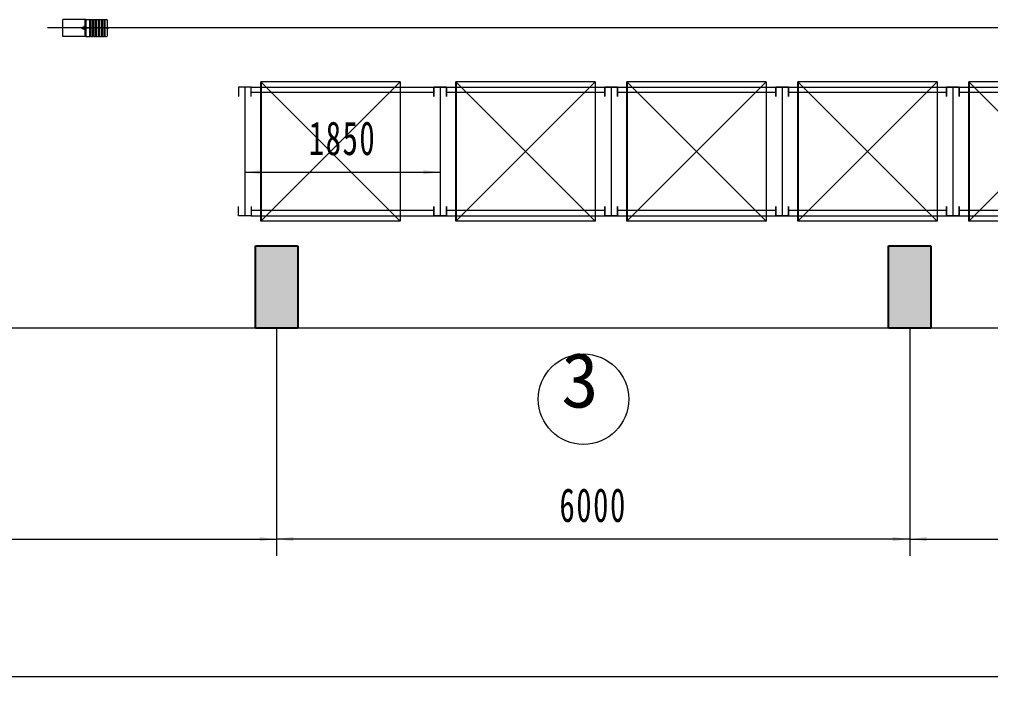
# Model space of a CAD drawing. Header units: millimetres. Extents: x -67280 to 67280, y -47520 to 47520.
# Drawn here: x -46275 to -37072, y -29434 to -23046 of the extents above; entities that cross this region are included whole.
import ezdxf

# ---------------------------------------------------------------- set-up
doc = ezdxf.new("R2010")
doc.units = ezdxf.units.MM
doc.linetypes.add('AD_LTYPE5 0 mm_1_1_1_1_1_1_1_1_1_1_1_1_1_1_1', pattern=[16, 13, -1, 1, -1])
doc.linetypes.add('点画线', pattern=[18, 12, -2, 2, -2])
doc.layers.get('0').update_dxf_attribs({"lineweight": 35})
for name, color, linetype, lineweight in [('ACADACAD05', 4, 'AD_LTYPE5 0 mm_1_1_1_1_1_1_1_1_1_1_1_1_1_1_1', 25), ('ACADloading', 57, 'Continuous', 18), ('ACADRackFrame', 5, 'Continuous', 18), ('ACAD细实线层', 3, 'Continuous', 18), ('EB0_1', 7, 'Continuous', 35), ('中心线层', 1, '点画线', 18), ('剖面线层', 6, 'Continuous', 18), ('尺寸线层', 4, 'Continuous', 18), ('标注层AM_5', 3, 'Continuous', 25), ('细实线层', 3, 'Continuous', 18)]:
    doc.layers.add(name, color=color, linetype=linetype, lineweight=lineweight)
doc.styles.add('标准', font='', dxfattribs={"width": 0.667})
doc.styles.get('标准').set_extended_font_data('宋体')
doc.dimstyles.new('标准', dxfattribs={"dimscale": 160, "dimtxt": 2, "dimasz": 1, "dimexe": 1, "dimexo": 0, "dimgap": 1, "dimtad": 1, "dimdec": 1, "dimdsep": 46, "dimtxsty": '标准', "dimblk": '_CAXARROW', "dimcen": 0, "dimdle": 2, "dimaunit": 1, "dimadec": 0, "dimazin": 2, "dimtfac": 0.707107, "dimtdec": 3, "dimtmove": 0, "dimatfit": 3, "dimfxl": 0, "dimfrac": 2, "dimtolj": 1, "dimarcsym": 0})

# ---------------------------------------------------------------- blocks, each defined once
blk = doc.blocks.new('*X4')
at = {"layer": '尺寸线层', "linetype": 'Continuous', "lineweight": 18}
for points in [[(-55838, -29273.8), (-55678, -29293.8), (-55678, -29253.8)], [(22162, -29273.8), (22002, -29293.8), (22002, -29253.8)]]:
    blk.add_hatch(color=0, dxfattribs=at).paths.add_polyline_path(points, flags=0)
at = {"layer": '尺寸线层', "color": 0}
for p, q in [((-55838, -25972.3), (-55838, -29433.8)), ((22162, -25972.3), (22162, -29433.8))]:
    blk.add_line(p, q, dxfattribs=at)
at = {"layer": '尺寸线层', "color": 0, "linetype": 'Continuous', "lineweight": 18}
blk.add_line((22162, -29273.8), (-55838, -29273.8), dxfattribs=at)
at = {"layer": '尺寸线层', "color": 0, "insert": (-16838, -28953.8), "char_height": 320, "width": 1570.444, "attachment_point": 5, "line_spacing_factor": 1.15057, "style": '标准'}
blk.add_mtext('\\T1.1;78200', dxfattribs=at)
blk = doc.blocks.new('_CAXARROW')
blk.add_hatch(color=0).paths.add_polyline_path([(0, 0), (-1, 0.125), (-1, -0.125)], flags=0)
blk = doc.blocks.new('*X123')
at = {"layer": 'ACADloading', "color": 3, "linetype": 'Continuous', "lineweight": 18}
for p, q in [((1320, 0), (0, 0)), ((0, 0), (0, -1320)), ((0, 0), (0, -1320)), ((0, 0), (0, -1320)), ((0, 0), (0, -1320)), ((0, -1320), (0, 0)), ((0, -1320), (0, 0)), ((0, -1320), (0, 0)), ((0, -1320.1), (1320, 0)), ((1320, -1320), (0, 0)), ((1320, 0), (40, 0)), ((1320, 0), (40, 0)), ((1320, 0), (40, 0)), ((1320, 0), (1320, -1320)), ((1320, 0), (1320, -1320)), ((1320, 0), (1320, -1320)), ((1320, 0), (1320, -1320)), ((1320, 0), (1320, -1320)), ((1320, 0), (1320, -1320)), ((1320, 0), (1320, -1320)), ((0, -820), (0, -1280)), ((0, -820), (0, -1280)), ((1320, -1320), (0, -1320.1)), ((1280, -1320), (40, -1320)), ((1280, -1320), (40, -1320)), ((1280, -1320), (40, -1320))]:
    blk.add_line(p, q, dxfattribs=at)
at = {"layer": 'ACADloading', "color": 3, "linetype": 'Continuous', "lineweight": 25}
blk.add_line((0, 0), (0, -1320), dxfattribs=at)
blk = doc.blocks.new('*X132')
at = {"layer": '尺寸线层', "linetype": 'Continuous', "lineweight": 18}
for points in [[(-44138, -24494), (-43978, -24474), (-43978, -24514)], [(-42288, -24494), (-42448, -24474), (-42448, -24514)]]:
    blk.add_hatch(color=0, dxfattribs=at).paths.add_polyline_path(points, flags=0)
at = {"layer": '尺寸线层', "color": 0}
for p, q in [((-44138, -24280.2), (-44138, -24654)), ((-42288, -24394.2), (-42288, -24654))]:
    blk.add_line(p, q, dxfattribs=at)
at = {"layer": '尺寸线层', "color": 0, "linetype": 'Continuous', "lineweight": 18}
blk.add_line((-44138, -24494), (-42288, -24494), dxfattribs=at)
at = {"layer": '尺寸线层', "color": 0, "insert": (-43213, -24174), "char_height": 320, "width": 1205.699, "attachment_point": 5, "line_spacing_factor": 1.15057, "style": '标准'}
blk.add_mtext('\\T1.1;1850', dxfattribs=at)
blk = doc.blocks.new('*X178')
at = {"layer": 'ACADloading', "color": 3, "linetype": 'Continuous', "lineweight": 18}
for p, q in [((1530, 0), (210, 0)), ((210, 0), (210, -1320)), ((210, 0), (210, -1320)), ((210, 0), (210, -1320)), ((210, 0), (210, -1320)), ((210, -1320), (210, 0)), ((210, -1320), (210, 0)), ((210, -1320), (210, 0)), ((210, -1320.1), (1530, 0)), ((1530, -1320), (210, 0)), ((1530, 0), (1530, -1320)), ((210, -820), (210, -1280)), ((210, -820), (210, -1280)), ((1530, -1320), (210, -1320.1)), ((1490, -1320), (250, -1320))]:
    blk.add_line(p, q, dxfattribs=at)
at = {"layer": 'ACADloading', "color": 3, "linetype": 'Continuous', "lineweight": 25}
blk.add_line((210, 0), (210, -1320), dxfattribs=at)
at = {"layer": 'ACADloading', "linetype": 'Continuous', "lineweight": 18}
for p, q in [((1530, 0), (250, 0)), ((1530, 0), (250, 0)), ((1530, 0), (250, 0)), ((1490, -1320), (250, -1320)), ((1490, -1320), (250, -1320))]:
    blk.add_line(p, q, dxfattribs=at)
at = {"layer": 'ACADloading', "color": 5, "linetype": 'Continuous', "lineweight": 18}
blk.add_line((1530, 0), (1530, -1320), dxfattribs=at)
blk.add_line((1530, 0), (1530, -1320), dxfattribs=at)
blk.add_line((1530, 0), (1530, -1320), dxfattribs=at)
blk.add_line((1530, 0), (1530, -1320), dxfattribs=at)
blk.add_line((1530, 0), (1530, -1320), dxfattribs=at)
blk.add_line((1530, 0), (1530, -1320), dxfattribs=at)
at = {"layer": 'ACADRackFrame', "linetype": 'Continuous', "lineweight": 18}
for p, q in [((120, -50), (1620, -50)), ((1620, -100), (120, -100)), ((1620, -1220), (120, -1220)), ((120, -1270), (1620, -1270))]:
    blk.add_line(p, q, dxfattribs=at)
for points in [[(120, -140), (120, -50), (0, -50), (0, -140)], [(60, -50), (60, -1270)], [(1620, -140), (1620, -50), (1740, -50), (1740, -140)], [(1680, -50), (1680, -1270)], [(120, -1180), (120, -1270), (0, -1270), (0, -1180)], [(1620, -1180), (1620, -1270), (1740, -1270), (1740, -1180)]]:
    blk.add_lwpolyline(points, dxfattribs=at)
blk = doc.blocks.new('*X179')
at = {"layer": 'ACADloading', "color": 3, "linetype": 'Continuous', "lineweight": 18}
for p, q in [((1530, 0), (210, 0)), ((210, 0), (210, -1320)), ((210, 0), (210, -1320)), ((210, 0), (210, -1320)), ((210, 0), (210, -1320)), ((210, -1320), (210, 0)), ((210, -1320), (210, 0)), ((210, -1320), (210, 0)), ((210, -1320.1), (1530, 0)), ((1530, -1320), (210, 0)), ((1530, 0), (1530, -1320)), ((210, -820), (210, -1280)), ((210, -820), (210, -1280)), ((1530, -1320), (210, -1320.1)), ((1490, -1320), (250, -1320))]:
    blk.add_line(p, q, dxfattribs=at)
at = {"layer": 'ACADloading', "color": 3, "linetype": 'Continuous', "lineweight": 25}
blk.add_line((210, 0), (210, -1320), dxfattribs=at)
at = {"layer": 'ACADloading', "linetype": 'Continuous', "lineweight": 18}
for p, q in [((1530, 0), (250, 0)), ((1530, 0), (250, 0)), ((1530, 0), (250, 0)), ((1490, -1320), (250, -1320)), ((1490, -1320), (250, -1320))]:
    blk.add_line(p, q, dxfattribs=at)
at = {"layer": 'ACADloading', "color": 5, "linetype": 'Continuous', "lineweight": 18}
blk.add_line((1530, 0), (1530, -1320), dxfattribs=at)
blk.add_line((1530, 0), (1530, -1320), dxfattribs=at)
blk.add_line((1530, 0), (1530, -1320), dxfattribs=at)
blk.add_line((1530, 0), (1530, -1320), dxfattribs=at)
blk.add_line((1530, 0), (1530, -1320), dxfattribs=at)
blk.add_line((1530, 0), (1530, -1320), dxfattribs=at)
at = {"layer": 'ACADRackFrame', "linetype": 'Continuous', "lineweight": 18}
for p, q in [((120, -50), (1620, -50)), ((1620, -100), (120, -100)), ((1620, -1220), (120, -1220)), ((120, -1270), (1620, -1270))]:
    blk.add_line(p, q, dxfattribs=at)
for points in [[(120, -140), (120, -50), (0, -50), (0, -140)], [(60, -50), (60, -1270)], [(1620, -140), (1620, -50), (1740, -50), (1740, -140)], [(1680, -50), (1680, -1270)], [(120, -1180), (120, -1270), (0, -1270), (0, -1180)], [(1620, -1180), (1620, -1270), (1740, -1270), (1740, -1180)]]:
    blk.add_lwpolyline(points, dxfattribs=at)
blk = doc.blocks.new('*X180')
at = {"layer": 'ACADloading', "color": 3, "linetype": 'Continuous', "lineweight": 18}
for p, q in [((1530, 0), (210, 0)), ((210, 0), (210, -1320)), ((210, 0), (210, -1320)), ((210, 0), (210, -1320)), ((210, 0), (210, -1320)), ((210, -1320), (210, 0)), ((210, -1320), (210, 0)), ((210, -1320), (210, 0)), ((210, -1320.1), (1530, 0)), ((1530, -1320), (210, 0)), ((1530, 0), (1530, -1320)), ((210, -820), (210, -1280)), ((210, -820), (210, -1280)), ((1530, -1320), (210, -1320.1)), ((1490, -1320), (250, -1320))]:
    blk.add_line(p, q, dxfattribs=at)
at = {"layer": 'ACADloading', "color": 3, "linetype": 'Continuous', "lineweight": 25}
blk.add_line((210, 0), (210, -1320), dxfattribs=at)
at = {"layer": 'ACADloading', "linetype": 'Continuous', "lineweight": 18}
for p, q in [((1530, 0), (250, 0)), ((1530, 0), (250, 0)), ((1530, 0), (250, 0)), ((1490, -1320), (250, -1320)), ((1490, -1320), (250, -1320))]:
    blk.add_line(p, q, dxfattribs=at)
at = {"layer": 'ACADloading', "color": 5, "linetype": 'Continuous', "lineweight": 18}
blk.add_line((1530, 0), (1530, -1320), dxfattribs=at)
blk.add_line((1530, 0), (1530, -1320), dxfattribs=at)
blk.add_line((1530, 0), (1530, -1320), dxfattribs=at)
blk.add_line((1530, 0), (1530, -1320), dxfattribs=at)
blk.add_line((1530, 0), (1530, -1320), dxfattribs=at)
blk.add_line((1530, 0), (1530, -1320), dxfattribs=at)
at = {"layer": 'ACADRackFrame', "linetype": 'Continuous', "lineweight": 18}
for p, q in [((120, -50), (1620, -50)), ((1620, -100), (120, -100)), ((1620, -1220), (120, -1220)), ((120, -1270), (1620, -1270))]:
    blk.add_line(p, q, dxfattribs=at)
for points in [[(120, -140), (120, -50), (0, -50), (0, -140)], [(60, -50), (60, -1270)], [(1620, -140), (1620, -50), (1740, -50), (1740, -140)], [(1680, -50), (1680, -1270)], [(120, -1180), (120, -1270), (0, -1270), (0, -1180)], [(1620, -1180), (1620, -1270), (1740, -1270), (1740, -1180)]]:
    blk.add_lwpolyline(points, dxfattribs=at)
blk = doc.blocks.new('*X181')
at = {"layer": 'ACADloading', "color": 3, "linetype": 'Continuous', "lineweight": 18}
for p, q in [((1530, 0), (210, 0)), ((210, 0), (210, -1320)), ((210, 0), (210, -1320)), ((210, 0), (210, -1320)), ((210, 0), (210, -1320)), ((210, -1320), (210, 0)), ((210, -1320), (210, 0)), ((210, -1320), (210, 0)), ((210, -1320.1), (1530, 0)), ((1530, -1320), (210, 0)), ((1530, 0), (1530, -1320)), ((210, -820), (210, -1280)), ((210, -820), (210, -1280)), ((1530, -1320), (210, -1320.1)), ((1490, -1320), (250, -1320))]:
    blk.add_line(p, q, dxfattribs=at)
at = {"layer": 'ACADloading', "color": 3, "linetype": 'Continuous', "lineweight": 25}
blk.add_line((210, 0), (210, -1320), dxfattribs=at)
at = {"layer": 'ACADloading', "linetype": 'Continuous', "lineweight": 18}
for p, q in [((1530, 0), (250, 0)), ((1530, 0), (250, 0)), ((1530, 0), (250, 0)), ((1490, -1320), (250, -1320)), ((1490, -1320), (250, -1320))]:
    blk.add_line(p, q, dxfattribs=at)
at = {"layer": 'ACADloading', "color": 5, "linetype": 'Continuous', "lineweight": 18}
blk.add_line((1530, 0), (1530, -1320), dxfattribs=at)
blk.add_line((1530, 0), (1530, -1320), dxfattribs=at)
blk.add_line((1530, 0), (1530, -1320), dxfattribs=at)
blk.add_line((1530, 0), (1530, -1320), dxfattribs=at)
blk.add_line((1530, 0), (1530, -1320), dxfattribs=at)
blk.add_line((1530, 0), (1530, -1320), dxfattribs=at)
at = {"layer": 'ACADRackFrame', "linetype": 'Continuous', "lineweight": 18}
for p, q in [((120, -50), (1620, -50)), ((1620, -100), (120, -100)), ((1620, -1220), (120, -1220)), ((120, -1270), (1620, -1270))]:
    blk.add_line(p, q, dxfattribs=at)
for points in [[(120, -140), (120, -50), (0, -50), (0, -140)], [(60, -50), (60, -1270)], [(1620, -140), (1620, -50), (1740, -50), (1740, -140)], [(1680, -50), (1680, -1270)], [(120, -1180), (120, -1270), (0, -1270), (0, -1180)], [(1620, -1180), (1620, -1270), (1740, -1270), (1740, -1180)]]:
    blk.add_lwpolyline(points, dxfattribs=at)
blk = doc.blocks.new('*X448')
at = {"layer": '尺寸线层', "linetype": 'Continuous', "lineweight": 18}
for points in [[(-49838, -27970.1), (-49678, -27950.1), (-49678, -27990.1)], [(-43838, -27970.1), (-43998, -27950.1), (-43998, -27990.1)]]:
    blk.add_hatch(color=0, dxfattribs=at).paths.add_polyline_path(points, flags=0)
at = {"layer": '尺寸线层', "color": 0}
for p, q in [((-49838, -25972.3), (-49838, -28130.1)), ((-43838, -25972.3), (-43838, -28130.1))]:
    blk.add_line(p, q, dxfattribs=at)
at = {"layer": '尺寸线层', "color": 0, "linetype": 'Continuous', "lineweight": 18}
blk.add_line((-49838, -27970.1), (-43838, -27970.1), dxfattribs=at)
at = {"layer": '尺寸线层', "color": 0, "insert": (-46838, -27650.1), "char_height": 320, "width": 1246.015, "attachment_point": 5, "line_spacing_factor": 1.15057, "style": '标准'}
blk.add_mtext('\\T1.1;6000', dxfattribs=at)
blk = doc.blocks.new('*X450')
at = {"layer": '尺寸线层', "linetype": 'Continuous', "lineweight": 18}
for points in [[(-43838, -27970.1), (-43678, -27990.1), (-43678, -27950.1)], [(-37838, -27970.1), (-37998, -27990.1), (-37998, -27950.1)]]:
    blk.add_hatch(color=0, dxfattribs=at).paths.add_polyline_path(points, flags=0)
at = {"layer": '尺寸线层', "color": 0}
for p, q in [((-43838, -25972.3), (-43838, -28130.1)), ((-37838, -25972.3), (-37838, -28130.1))]:
    blk.add_line(p, q, dxfattribs=at)
at = {"layer": '尺寸线层', "color": 0, "linetype": 'Continuous', "lineweight": 18}
blk.add_line((-37838, -27970.1), (-43838, -27970.1), dxfattribs=at)
at = {"layer": '尺寸线层', "color": 0, "insert": (-40838, -27650.1), "char_height": 320, "width": 1246.015, "attachment_point": 5, "line_spacing_factor": 1.15057, "style": '标准'}
blk.add_mtext('\\T1.1;6000', dxfattribs=at)
blk = doc.blocks.new('*X452')
at = {"layer": '尺寸线层', "linetype": 'Continuous', "lineweight": 18}
for points in [[(-37838, -27970.1), (-37678, -27950.1), (-37678, -27990.1)], [(-31838, -27970.1), (-31998, -27950.1), (-31998, -27990.1)]]:
    blk.add_hatch(color=0, dxfattribs=at).paths.add_polyline_path(points, flags=0)
at = {"layer": '尺寸线层', "color": 0}
for p, q in [((-37838, -25972.3), (-37838, -28130.1)), ((-31838, -25972.3), (-31838, -28130.1))]:
    blk.add_line(p, q, dxfattribs=at)
at = {"layer": '尺寸线层', "color": 0, "linetype": 'Continuous', "lineweight": 18}
blk.add_line((-37838, -27970.1), (-31838, -27970.1), dxfattribs=at)
at = {"layer": '尺寸线层', "color": 0, "insert": (-34838, -27650.1), "char_height": 320, "width": 1246.015, "attachment_point": 5, "line_spacing_factor": 1.15057, "style": '标准'}
blk.add_mtext('\\T1.1;6000', dxfattribs=at)
blk = doc.blocks.new('*X474')
at = {"layer": '尺寸线层'}
h = blk.add_hatch(color=256, dxfattribs=at)
h.paths.add_polyline_path([(-200, 780), (-200, 316.4), (-200, 0), (0, 0), (0, 780)], flags=0)
h.paths.add_polyline_path([(0, 780), (0, 330.8), (0, 0), (200, 0), (200, 780)], flags=0)
at = {"layer": 'ACADACAD05', "linetype": 'AD_LTYPE5 0 mm_1_1_1_1_1_1_1_1_1_1_1_1_1_1_1', "lineweight": 25}
for p, q in [((-200, 0), (-200, 780)), ((-200, 780), (200, 780)), ((200, 780), (200, 0)), ((200, 0), (-200, 0))]:
    blk.add_line(p, q, dxfattribs=at)
blk = doc.blocks.new('*X485')
at = {"layer": '尺寸线层'}
h = blk.add_hatch(color=256, dxfattribs=at)
h.paths.add_polyline_path([(-200, 780), (-200, 316.4), (-200, 0), (0, 0), (0, 780)], flags=0)
h.paths.add_polyline_path([(0, 780), (0, 330.8), (0, 0), (200, 0), (200, 780)], flags=0)
at = {"layer": 'ACADACAD05', "linetype": 'AD_LTYPE5 0 mm_1_1_1_1_1_1_1_1_1_1_1_1_1_1_1', "lineweight": 25}
for p, q in [((-200, 0), (-200, 780)), ((-200, 780), (200, 780)), ((200, 780), (200, 0)), ((200, 0), (-200, 0))]:
    blk.add_line(p, q, dxfattribs=at)
blk = doc.blocks.new('*X1310')
at = {"layer": 'EB0_1', "linetype": 'Continuous', "lineweight": 18}
for p, q in [((-14.1, -10.4), (-14.1, 10.4)), ((-1, 13.9), (-13.1, 13.9)), ((-13.1, 6.9), (-1, 6.9)), ((0, -10.4), (0, 10.4)), ((-13.1, -6.9), (-1, -6.9)), ((-1, -13.9), (-13.1, -13.9))]:
    blk.add_line(p, q, dxfattribs=at)
for centre, radius, start, end in [((-7.7, 10.4), 6.38, 147.13277, 212.86723), ((9.9, 0), 24, 163.22135, 196.77865), ((-6.4, 10.4), 6.38, 327.13277, 32.86723), ((-24, 0), 24, 343.22135, 16.77865), ((-7.7, -10.4), 6.38, 147.13277, 212.86723), ((-6.4, -10.4), 6.38, 327.13277, 32.86723)]:
    blk.add_arc(centre, radius, start, end, dxfattribs=at)
at = {"layer": '中心线层', "linetype": '点画线', "lineweight": 18}
blk.add_line((1, 0), (-17.1, 0), dxfattribs=at)
blk = doc.blocks.new('*X1311')
at = {"layer": 'EB0_1', "linetype": 'Continuous', "lineweight": 18}
for p, q in [((-33, 8), (-35, 6)), ((-35, 6), (-35, -6)), ((-33, 8), (-33, -8)), ((-33, 8), (-10, 8)), ((-10, 6.9), (0, 6.9)), ((0, -79), (0, 81)), ((0, 80), (32, 80)), ((30, 80), (32.5, 80)), ((32.5, -80), (32.5, 80)), ((42.5, 80), (60, 80)), ((42.5, 80), (60, 80)), ((42.5, 80), (60, 80)), ((42.5, -80), (42.5, 80)), ((60, -80), (60, 80)), ((60, -80), (60, 80)), ((60, -80), (60, 80)), ((70, -80), (70, 80)), ((70, 80), (87.5, 80)), ((70, 80), (87.5, 80)), ((87.5, -80), (87.5, 80)), ((87.5, -80), (87.5, 80)), ((97.5, 80), (115, 80)), ((97.5, -80), (97.5, 80)), ((115, -80), (115, 80)), ((125, 80), (142.5, 80)), ((125, -80), (125, 80)), ((142.5, -80), (142.5, 80)), ((152.5, 80), (170, 80)), ((152.5, -80), (152.5, 80)), ((170, -80), (170, 80)), ((180, 80), (190, 80)), ((180, -80), (180, 80)), ((200, -70), (200, 70)), ((-33, -8), (-35, -6)), ((-33, -8), (-10, -8)), ((-10, -7), (0, -7)), ((0, -80), (32, -80)), ((30, -80), (32.5, -80)), ((42.5, -80), (60, -80)), ((42.5, -80), (60, -80)), ((42.5, -80), (60, -80)), ((70, -80), (87.5, -80)), ((70, -80), (87.5, -80)), ((97.5, -80), (115, -80)), ((125, -80), (142.5, -80)), ((152.5, -80), (170, -80)), ((180, -80), (190, -80))]:
    blk.add_line(p, q, dxfattribs=at)
for centre, radius, start, end in [((37.5, 85.2), 7.25, 226.39718, 313.60282), ((65, 85.2), 7.25, 226.39718, 313.60282), ((92.5, 85.2), 7.25, 226.39718, 313.60282), ((120, 85.2), 7.25, 226.39718, 313.60282), ((147.5, 85.2), 7.25, 226.39718, 313.60282), ((175, 85.2), 7.25, 226.39718, 313.60282), ((190, 70), 10, 0, 90), ((37.5, -85.3), 7.25, 46.39718, 133.60282), ((65, -85.3), 7.25, 46.39718, 133.60282), ((92.5, -85.3), 7.25, 46.39718, 133.60282), ((120, -85.3), 7.25, 46.39718, 133.60282), ((147.5, -85.3), 7.25, 46.39718, 133.60282), ((175, -85.3), 7.25, 46.39718, 133.60282), ((190, -70), 10, 270, 360)]:
    blk.add_arc(centre, radius, start, end, dxfattribs=at)
at = {"layer": '中心线层', "linetype": '点画线', "lineweight": 18}
blk.add_line((-49.9, 0), (213.7, 0), dxfattribs=at)
at = {"layer": '细实线层', "linetype": 'Continuous', "lineweight": 18}
for p, q in [((-33, 6.9), (-10, 6.9)), ((-10, 8), (0, 8)), ((-33, -7), (-10, -7)), ((-10, -8), (0, -8))]:
    blk.add_line(p, q, dxfattribs=at)
blk = doc.blocks.new('*X1309')
at = {"layer": 'EB0_1', "linetype": 'Continuous', "lineweight": 18}
for p, q in [((-376.5, -80), (-376.5, 80.1)), ((-152.5, 80.1), (-376.5, 80.1)), ((-162.5, -80), (-162.5, 80.1)), ((-152.5, -80), (-152.5, 80.1)), ((-152.5, -80), (-376.5, -80))]:
    blk.add_line(p, q, dxfattribs=at)
at = {"layer": '剖面线层', "linetype": 'Continuous', "lineweight": 18}
blk.add_blockref('*X1311', (-152.5, 0), dxfattribs=at)
at = {"layer": '细实线层', "linetype": 'Continuous', "lineweight": 18}
blk.add_blockref('*X1310', (-162.5, 0), dxfattribs=at)

msp = doc.modelspace()

# ---------------------------------------------------------------- linework, layer by layer
at = {"layer": 'ACADRackFrame', "linetype": 'Continuous', "lineweight": 18}
for p, q in [((-44077.983, -23687.307), (-42347.98, -23687.307)), ((-42347.98, -23737.307), (-44077.983, -23737.307)), ((-42347.98, -24857.34), (-44077.983, -24857.34)), ((-44077.983, -24907.34), (-42347.98, -24907.34))]:
    msp.add_line(p, q, dxfattribs=at)
for points in [[(-44077.983, -23777.307), (-44077.983, -23687.307), (-44197.983, -23687.307), (-44197.983, -23777.307)], [(-44137.989, -23687.277), (-44137.989, -24907.34)], [(-42347.98, -23777.307), (-42347.98, -23687.307), (-42227.98, -23687.307), (-42227.98, -23777.307)], [(-42287.985, -23687.277), (-42287.985, -24907.34)], [(-44077.983, -24817.34), (-44077.983, -24907.34), (-44197.983, -24907.34), (-44197.983, -24817.34)], [(-42347.98, -24817.34), (-42347.98, -24907.34), (-42227.98, -24907.34), (-42227.98, -24817.34)]]:
    msp.add_lwpolyline(points, dxfattribs=at)
at = {"layer": '中心线层'}
msp.add_line((16032.015, -23127.309), (-46007.985, -23127.309), dxfattribs=at)
at = {"layer": '中心线层', "linetype": '点画线', "lineweight": 18}
msp.add_line((18492.016, -23127.309), (-46007.985, -23127.309), dxfattribs=at)
at = {"layer": '尺寸线层'}
msp.add_line((22162.031, -25972.309), (-56303.389, -25972.309), dxfattribs=at)
msp.add_circle((-40929.314, -26644.48), 428.432, dxfattribs=at)

# ---------------------------------------------------------------- block references
at = {"layer": 'ACAD细实线层', "linetype": 'Continuous', "lineweight": 18}
for name, p in [('*X123', (-43988.005, -23637.308)), ('*X181', (-42347.963, -23637.309)), ('*X180', (-40727.963, -23637.309)), ('*X179', (-39107.963, -23637.309)), ('*X178', (-37487.963, -23637.309))]:
    msp.add_blockref(name, p, dxfattribs=at)
at = {"layer": '尺寸线层'}
for name, p in [('*X485', (-43837.969, -25972.309)), ('*X474', (-37837.969, -25972.309))]:
    msp.add_blockref(name, p, dxfattribs=at)
at = {"layer": '标注层AM_5'}
msp.add_blockref('*X1309', (-45488.45, -23127.309), dxfattribs=at)

# ---------------------------------------------------------------- texts
at = {"layer": '尺寸线层', "insert": (-41139.322, -26204.322), "char_height": 519.63, "width": 506.36897, "attachment_point": 1, "line_spacing_factor": 1.15057}
msp.add_mtext('\\T1.001;3', dxfattribs=at)

# ---------------------------------------------------------------- dimensions: what is measured, and where the dimension line sits
at = {"layer": '尺寸线层'}
for base, p1, p2, picture, middle in [((-42287.985, -24493.96), (-44137.989, -24280.167), (-42287.985, -24394.19), '*X132', (-43212.987, -24493.96)), ((-43837.969, -27970.066), (-37837.969, -25972.309), (-43837.969, -25972.309), '*X450', (-40837.969, -27970.066))]:
    dim = msp.add_linear_dim(base=base, p1=p1, p2=p2, dimstyle='标准', override={"dimsah": 1, "dimtfill": 1, "dimtzin": 8}, dxfattribs=at)
    dim.commit()
    dim.dimension.update_dxf_attribs({"geometry": picture, "text_midpoint": middle})
dim = msp.add_linear_dim(base=(-55837.969, -29273.776), p1=(22162.031, -25972.309), p2=(-55837.969, -25972.309), text='78200', dimstyle='标准', override={"dimsah": 1, "dimtfill": 1}, dxfattribs=at)
dim.commit()
dim.dimension.update_dxf_attribs({"geometry": '*X4', "text_midpoint": (-16837.969, -29273.776)})
for base, p1, p2, picture, middle in [((-43837.969, -27970.066), (-49837.969, -25972.309), (-43837.969, -25972.309), '*X448', (-46837.969, -27970.066)), ((-31837.969, -27970.066), (-37837.969, -25972.309), (-31837.969, -25972.309), '*X452', (-34837.969, -27970.066))]:
    dim = msp.add_linear_dim(base=base, p1=p1, p2=p2, angle=0, dimstyle='标准', override={"dimsah": 1, "dimtfill": 1, "dimtzin": 8}, dxfattribs=at)
    dim.commit()
    dim.dimension.update_dxf_attribs({"geometry": picture, "text_midpoint": middle})

doc.saveas('drawing.dxf')
